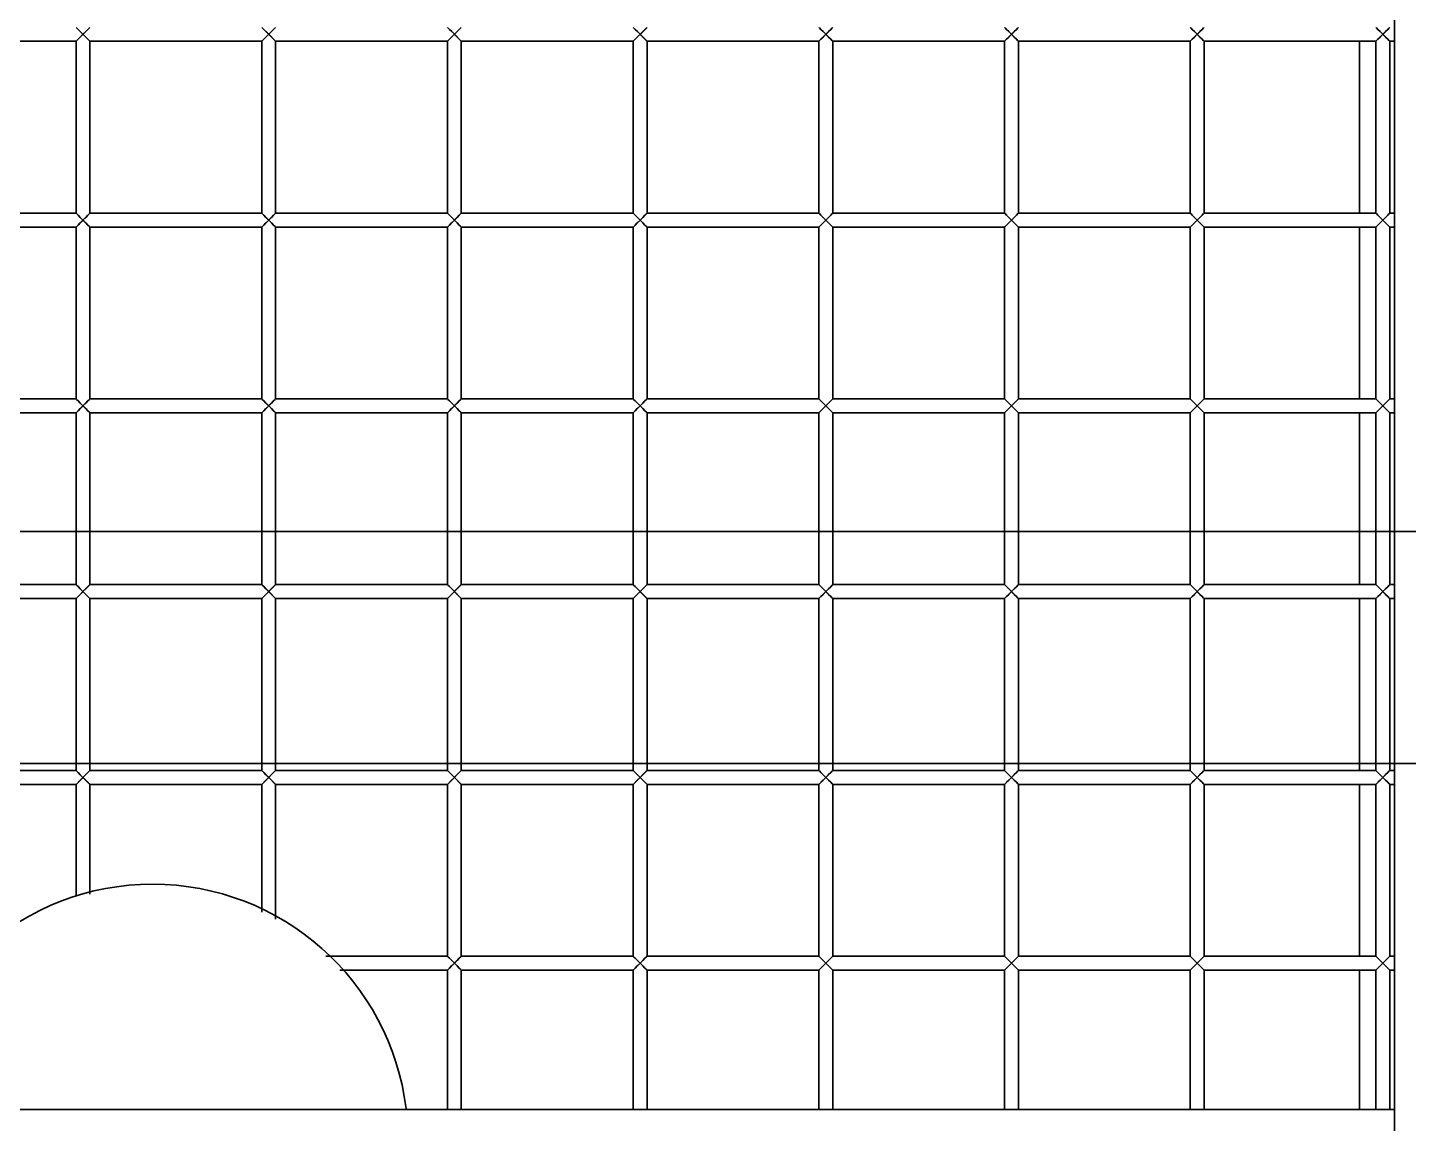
# Model space of a CAD drawing. Header units: millimetres. Extents: x 32496 to 166256, y 3504 to 23939.
# Drawn here: x 70086.1 to 70383.5, y 12553.7 to 12789.6 of the extents above; entities that cross this region are included whole.
import ezdxf

# ---------------------------------------------------------------- set-up
doc = ezdxf.new("R2010")
doc.units = ezdxf.units.MM
doc.layers.get('0').update_dxf_attribs({"lineweight": 35})

# ---------------------------------------------------------------- blocks, each defined once
blk = doc.blocks.new('DRGTJHYTHRTTR')
at = {"color": 7, "linetype": 'Continuous'}
for p, q in [((53199.04, -50285.69), (51844.04, -50285.69)), ((53199.04, -50335.69), (51844.04, -50335.69))]:
    blk.add_line(p, q, dxfattribs=at)
blk = doc.blocks.new('8-1250')
at = {"linetype": 'Continuous'}
for p, q in [((-2665.63, -33789.43), (-2665.63, -34414.79)), ((-2949.63, -34181.79), (-2948.13, -34183.29)), ((-2949.63, -34184.79), (-2946.63, -34181.79)), ((-2909.63, -34181.79), (-2908.13, -34183.29)), ((-2909.63, -34184.79), (-2906.63, -34181.79)), ((-2869.63, -34181.79), (-2868.13, -34183.29)), ((-2869.63, -34184.79), (-2866.63, -34181.79)), ((-2829.63, -34181.79), (-2828.13, -34183.29)), ((-2829.63, -34184.79), (-2826.63, -34181.79)), ((-2789.63, -34181.79), (-2788.13, -34183.29)), ((-2789.63, -34184.79), (-2786.63, -34181.79)), ((-2749.63, -34181.79), (-2748.13, -34183.29)), ((-2749.63, -34184.79), (-2746.63, -34181.79)), ((-2709.63, -34181.79), (-2708.13, -34183.29)), ((-2709.63, -34184.79), (-2706.63, -34181.79)), ((-2669.63, -34181.79), (-2668.13, -34183.29)), ((-2669.63, -34184.79), (-2666.63, -34181.79)), ((-2986.63, -34184.79), (-2949.63, -34184.79)), ((-2949.63, -34184.79), (-2949.63, -34221.79)), ((-2946.63, -34184.79), (-2948.13, -34183.29)), ((-2946.63, -34184.79), (-2946.63, -34221.79)), ((-2946.63, -34184.79), (-2909.63, -34184.79)), ((-2909.63, -34184.79), (-2909.63, -34221.79)), ((-2906.63, -34184.79), (-2908.13, -34183.29)), ((-2906.63, -34184.79), (-2906.63, -34221.79)), ((-2906.63, -34184.79), (-2869.63, -34184.79)), ((-2869.63, -34184.79), (-2869.63, -34221.79)), ((-2866.63, -34184.79), (-2868.13, -34183.29)), ((-2866.63, -34184.79), (-2866.63, -34221.79)), ((-2866.63, -34184.79), (-2829.63, -34184.79)), ((-2829.63, -34184.79), (-2829.63, -34221.79)), ((-2826.63, -34184.79), (-2828.13, -34183.29)), ((-2826.63, -34184.79), (-2826.63, -34221.79)), ((-2826.63, -34184.79), (-2789.63, -34184.79)), ((-2789.63, -34184.79), (-2789.63, -34221.79)), ((-2786.63, -34184.79), (-2788.13, -34183.29)), ((-2786.63, -34184.79), (-2786.63, -34221.79)), ((-2786.63, -34184.79), (-2749.63, -34184.79)), ((-2749.63, -34184.79), (-2749.63, -34221.79)), ((-2746.63, -34184.79), (-2748.13, -34183.29)), ((-2746.63, -34184.79), (-2746.63, -34221.79)), ((-2746.63, -34184.79), (-2709.63, -34184.79)), ((-2709.63, -34184.79), (-2709.63, -34221.79)), ((-2706.63, -34184.79), (-2708.13, -34183.29)), ((-2706.63, -34184.79), (-2706.63, -34221.79)), ((-2706.63, -34184.79), (-2669.63, -34184.79)), ((-2673.13, -34221.79), (-2673.13, -34184.79)), ((-2669.63, -34184.79), (-2669.63, -34221.79)), ((-2666.63, -34184.79), (-2668.13, -34183.29)), ((-2666.63, -34184.79), (-2666.63, -34221.79)), ((-2666.63, -34184.79), (-2665.63, -34184.79)), ((-2986.63, -34221.79), (-2949.63, -34221.79)), ((-2949.63, -34221.79), (-2948.13, -34223.29)), ((-2949.63, -34224.79), (-2946.63, -34221.79)), ((-2946.63, -34221.79), (-2909.63, -34221.79)), ((-2909.63, -34221.79), (-2908.13, -34223.29)), ((-2909.63, -34224.79), (-2906.63, -34221.79)), ((-2906.63, -34221.79), (-2869.63, -34221.79)), ((-2869.63, -34221.79), (-2868.13, -34223.29)), ((-2869.63, -34224.79), (-2866.63, -34221.79)), ((-2866.63, -34221.79), (-2829.63, -34221.79)), ((-2829.63, -34221.79), (-2828.13, -34223.29)), ((-2829.63, -34224.79), (-2826.63, -34221.79)), ((-2826.63, -34221.79), (-2789.63, -34221.79)), ((-2789.63, -34221.79), (-2788.13, -34223.29)), ((-2789.63, -34224.79), (-2786.63, -34221.79)), ((-2786.63, -34221.79), (-2749.63, -34221.79)), ((-2749.63, -34221.79), (-2748.13, -34223.29)), ((-2749.63, -34224.79), (-2746.63, -34221.79)), ((-2746.63, -34221.79), (-2709.63, -34221.79)), ((-2709.63, -34221.79), (-2708.13, -34223.29)), ((-2709.63, -34224.79), (-2706.63, -34221.79)), ((-2706.63, -34221.79), (-2669.63, -34221.79)), ((-2669.63, -34221.79), (-2668.13, -34223.29)), ((-2669.63, -34224.79), (-2666.63, -34221.79)), ((-2666.63, -34221.79), (-2665.63, -34221.79)), ((-2986.63, -34224.79), (-2949.63, -34224.79)), ((-2949.63, -34224.79), (-2949.63, -34261.79)), ((-2946.63, -34224.79), (-2948.13, -34223.29)), ((-2946.63, -34224.79), (-2946.63, -34261.79)), ((-2946.63, -34224.79), (-2909.63, -34224.79)), ((-2909.63, -34224.79), (-2909.63, -34261.79)), ((-2906.63, -34224.79), (-2908.13, -34223.29)), ((-2906.63, -34224.79), (-2906.63, -34261.79)), ((-2906.63, -34224.79), (-2869.63, -34224.79)), ((-2869.63, -34224.79), (-2869.63, -34261.79)), ((-2866.63, -34224.79), (-2868.13, -34223.29)), ((-2866.63, -34224.79), (-2866.63, -34261.79)), ((-2866.63, -34224.79), (-2829.63, -34224.79)), ((-2829.63, -34224.79), (-2829.63, -34261.79)), ((-2826.63, -34224.79), (-2828.13, -34223.29)), ((-2826.63, -34224.79), (-2826.63, -34261.79)), ((-2826.63, -34224.79), (-2789.63, -34224.79)), ((-2789.63, -34224.79), (-2789.63, -34261.79)), ((-2786.63, -34224.79), (-2788.13, -34223.29)), ((-2786.63, -34224.79), (-2786.63, -34261.79)), ((-2786.63, -34224.79), (-2749.63, -34224.79)), ((-2749.63, -34224.79), (-2749.63, -34261.79)), ((-2746.63, -34224.79), (-2748.13, -34223.29)), ((-2746.63, -34224.79), (-2746.63, -34261.79)), ((-2746.63, -34224.79), (-2709.63, -34224.79)), ((-2709.63, -34224.79), (-2709.63, -34261.79)), ((-2706.63, -34224.79), (-2708.13, -34223.29)), ((-2706.63, -34224.79), (-2706.63, -34261.79)), ((-2706.63, -34224.79), (-2669.63, -34224.79)), ((-2673.13, -34261.79), (-2673.13, -34224.79)), ((-2669.63, -34224.79), (-2669.63, -34261.79)), ((-2666.63, -34224.79), (-2668.13, -34223.29)), ((-2666.63, -34224.79), (-2666.63, -34261.79)), ((-2666.63, -34224.79), (-2665.63, -34224.79)), ((-2986.63, -34261.79), (-2949.63, -34261.79)), ((-2949.63, -34261.79), (-2948.13, -34263.29)), ((-2949.63, -34264.79), (-2946.63, -34261.79)), ((-2946.63, -34264.79), (-2948.13, -34263.29)), ((-2946.63, -34261.79), (-2909.63, -34261.79)), ((-2909.63, -34261.79), (-2908.13, -34263.29)), ((-2909.63, -34264.79), (-2906.63, -34261.79)), ((-2906.63, -34264.79), (-2908.13, -34263.29)), ((-2906.63, -34261.79), (-2869.63, -34261.79)), ((-2869.63, -34261.79), (-2868.13, -34263.29)), ((-2869.63, -34264.79), (-2866.63, -34261.79)), ((-2866.63, -34264.79), (-2868.13, -34263.29)), ((-2866.63, -34261.79), (-2829.63, -34261.79)), ((-2829.63, -34261.79), (-2828.13, -34263.29)), ((-2829.63, -34264.79), (-2826.63, -34261.79)), ((-2826.63, -34264.79), (-2828.13, -34263.29)), ((-2826.63, -34261.79), (-2789.63, -34261.79)), ((-2789.63, -34261.79), (-2788.13, -34263.29)), ((-2789.63, -34264.79), (-2786.63, -34261.79)), ((-2786.63, -34264.79), (-2788.13, -34263.29)), ((-2786.63, -34261.79), (-2749.63, -34261.79)), ((-2749.63, -34261.79), (-2748.13, -34263.29)), ((-2749.63, -34264.79), (-2746.63, -34261.79)), ((-2746.63, -34264.79), (-2748.13, -34263.29)), ((-2746.63, -34261.79), (-2709.63, -34261.79)), ((-2709.63, -34261.79), (-2708.13, -34263.29)), ((-2709.63, -34264.79), (-2706.63, -34261.79)), ((-2706.63, -34264.79), (-2708.13, -34263.29)), ((-2706.63, -34261.79), (-2669.63, -34261.79)), ((-2669.63, -34261.79), (-2666.63, -34264.79)), ((-2669.63, -34264.79), (-2666.63, -34261.79)), ((-2666.63, -34261.79), (-2665.63, -34261.79)), ((-2986.63, -34264.79), (-2949.63, -34264.79)), ((-2949.63, -34264.79), (-2949.63, -34301.79)), ((-2946.63, -34264.79), (-2946.63, -34301.79)), ((-2946.63, -34264.79), (-2909.63, -34264.79)), ((-2909.63, -34264.79), (-2909.63, -34301.79)), ((-2906.63, -34264.79), (-2906.63, -34301.79)), ((-2906.63, -34264.79), (-2869.63, -34264.79)), ((-2869.63, -34264.79), (-2869.63, -34301.79)), ((-2866.63, -34264.79), (-2866.63, -34301.79)), ((-2866.63, -34264.79), (-2829.63, -34264.79)), ((-2829.63, -34264.79), (-2829.63, -34301.79)), ((-2826.63, -34264.79), (-2826.63, -34301.79)), ((-2826.63, -34264.79), (-2789.63, -34264.79)), ((-2789.63, -34264.79), (-2789.63, -34301.79)), ((-2786.63, -34264.79), (-2786.63, -34301.79)), ((-2786.63, -34264.79), (-2749.63, -34264.79)), ((-2749.63, -34264.79), (-2749.63, -34301.79)), ((-2746.63, -34264.79), (-2746.63, -34301.79)), ((-2746.63, -34264.79), (-2709.63, -34264.79)), ((-2709.63, -34264.79), (-2709.63, -34301.79)), ((-2706.63, -34264.79), (-2706.63, -34301.79)), ((-2706.63, -34264.79), (-2669.63, -34264.79)), ((-2673.13, -34301.79), (-2673.13, -34264.79)), ((-2669.63, -34264.79), (-2669.63, -34301.79)), ((-2666.63, -34264.79), (-2666.63, -34301.79)), ((-2666.63, -34264.79), (-2665.63, -34264.79)), ((-2986.63, -34301.79), (-2949.63, -34301.79)), ((-2949.63, -34301.79), (-2948.13, -34303.29)), ((-2949.63, -34304.79), (-2946.63, -34301.79)), ((-2946.63, -34301.79), (-2909.63, -34301.79)), ((-2909.63, -34301.79), (-2908.13, -34303.29)), ((-2909.63, -34304.79), (-2906.63, -34301.79)), ((-2906.63, -34301.79), (-2869.63, -34301.79)), ((-2869.63, -34301.79), (-2868.13, -34303.29)), ((-2869.63, -34304.79), (-2866.63, -34301.79)), ((-2866.63, -34301.79), (-2829.63, -34301.79)), ((-2829.63, -34301.79), (-2828.13, -34303.29)), ((-2829.63, -34304.79), (-2826.63, -34301.79)), ((-2826.63, -34301.79), (-2789.63, -34301.79)), ((-2789.63, -34301.79), (-2788.13, -34303.29)), ((-2789.63, -34304.79), (-2786.63, -34301.79)), ((-2786.63, -34301.79), (-2749.63, -34301.79)), ((-2749.63, -34301.79), (-2748.13, -34303.29)), ((-2749.63, -34304.79), (-2746.63, -34301.79)), ((-2746.63, -34301.79), (-2709.63, -34301.79)), ((-2709.63, -34301.79), (-2706.63, -34304.79)), ((-2709.63, -34304.79), (-2706.63, -34301.79)), ((-2706.63, -34301.79), (-2669.63, -34301.79)), ((-2669.63, -34301.79), (-2666.63, -34304.79)), ((-2669.63, -34304.79), (-2666.63, -34301.79)), ((-2666.63, -34301.79), (-2665.63, -34301.79)), ((-2986.63, -34304.79), (-2949.63, -34304.79)), ((-2949.63, -34304.79), (-2949.63, -34341.79)), ((-2946.63, -34304.79), (-2948.13, -34303.29)), ((-2946.63, -34304.79), (-2946.63, -34341.79)), ((-2946.63, -34304.79), (-2909.63, -34304.79)), ((-2909.63, -34304.79), (-2909.63, -34341.79)), ((-2906.63, -34304.79), (-2908.13, -34303.29)), ((-2906.63, -34304.79), (-2906.63, -34341.79)), ((-2906.63, -34304.79), (-2869.63, -34304.79)), ((-2869.63, -34304.79), (-2869.63, -34341.79)), ((-2866.63, -34304.79), (-2868.13, -34303.29)), ((-2866.63, -34304.79), (-2866.63, -34341.79)), ((-2866.63, -34304.79), (-2829.63, -34304.79)), ((-2829.63, -34304.79), (-2829.63, -34341.79)), ((-2826.63, -34304.79), (-2828.13, -34303.29)), ((-2826.63, -34304.79), (-2826.63, -34341.79)), ((-2826.63, -34304.79), (-2789.63, -34304.79)), ((-2789.63, -34304.79), (-2789.63, -34341.79)), ((-2786.63, -34304.79), (-2788.13, -34303.29)), ((-2786.63, -34304.79), (-2786.63, -34341.79)), ((-2786.63, -34304.79), (-2749.63, -34304.79)), ((-2749.63, -34304.79), (-2749.63, -34341.79)), ((-2746.63, -34304.79), (-2748.13, -34303.29)), ((-2746.63, -34304.79), (-2746.63, -34341.79)), ((-2746.63, -34304.79), (-2709.63, -34304.79)), ((-2709.63, -34304.79), (-2709.63, -34341.79)), ((-2706.63, -34304.79), (-2706.63, -34341.79)), ((-2706.63, -34304.79), (-2669.63, -34304.79)), ((-2673.13, -34341.79), (-2673.13, -34304.79)), ((-2669.63, -34304.79), (-2669.63, -34341.79)), ((-2666.63, -34304.79), (-2666.63, -34341.79)), ((-2666.63, -34304.79), (-2665.63, -34304.79)), ((-2986.63, -34341.79), (-2949.63, -34341.79)), ((-2949.63, -34341.79), (-2948.13, -34343.29)), ((-2949.63, -34344.79), (-2946.63, -34341.79)), ((-2946.63, -34344.79), (-2948.13, -34343.29)), ((-2946.63, -34341.79), (-2909.63, -34341.79)), ((-2909.63, -34341.79), (-2908.13, -34343.29)), ((-2909.63, -34344.79), (-2906.63, -34341.79)), ((-2906.63, -34344.79), (-2908.13, -34343.29)), ((-2906.63, -34341.79), (-2869.63, -34341.79)), ((-2869.63, -34341.79), (-2868.13, -34343.29)), ((-2869.63, -34344.79), (-2866.63, -34341.79)), ((-2866.63, -34344.79), (-2868.13, -34343.29)), ((-2866.63, -34341.79), (-2829.63, -34341.79)), ((-2829.63, -34341.79), (-2828.13, -34343.29)), ((-2829.63, -34344.79), (-2826.63, -34341.79)), ((-2826.63, -34344.79), (-2828.13, -34343.29)), ((-2826.63, -34341.79), (-2789.63, -34341.79)), ((-2789.63, -34341.79), (-2788.13, -34343.29)), ((-2789.63, -34344.79), (-2786.63, -34341.79)), ((-2786.63, -34344.79), (-2788.13, -34343.29)), ((-2786.63, -34341.79), (-2749.63, -34341.79)), ((-2749.63, -34341.79), (-2746.63, -34344.79)), ((-2749.63, -34344.79), (-2746.63, -34341.79)), ((-2746.63, -34341.79), (-2709.63, -34341.79)), ((-2709.63, -34341.79), (-2706.63, -34344.79)), ((-2709.63, -34344.79), (-2706.63, -34341.79)), ((-2706.63, -34341.79), (-2669.63, -34341.79)), ((-2669.63, -34341.79), (-2666.63, -34344.79)), ((-2669.63, -34344.79), (-2666.63, -34341.79)), ((-2666.63, -34341.79), (-2665.63, -34341.79)), ((-2986.63, -34344.79), (-2949.63, -34344.79)), ((-2949.63, -34344.79), (-2949.63, -34368.96)), ((-2946.63, -34344.79), (-2946.63, -34368.46)), ((-2946.63, -34344.79), (-2909.63, -34344.79)), ((-2909.63, -34344.79), (-2909.63, -34372.31)), ((-2906.63, -34344.79), (-2906.63, -34373.81)), ((-2906.63, -34344.79), (-2869.63, -34344.79)), ((-2869.63, -34344.79), (-2869.63, -34381.79)), ((-2866.63, -34344.79), (-2866.63, -34381.79)), ((-2866.63, -34344.79), (-2829.63, -34344.79)), ((-2829.63, -34344.79), (-2829.63, -34381.79)), ((-2826.63, -34344.79), (-2826.63, -34381.79)), ((-2826.63, -34344.79), (-2789.63, -34344.79)), ((-2789.63, -34344.79), (-2789.63, -34381.79)), ((-2786.63, -34344.79), (-2786.63, -34381.79)), ((-2786.63, -34344.79), (-2749.63, -34344.79)), ((-2749.63, -34344.79), (-2749.63, -34381.79)), ((-2746.63, -34344.79), (-2746.63, -34381.79)), ((-2746.63, -34344.79), (-2709.63, -34344.79)), ((-2709.63, -34344.79), (-2709.63, -34381.79)), ((-2706.63, -34344.79), (-2706.63, -34381.79)), ((-2706.63, -34344.79), (-2669.63, -34344.79)), ((-2673.13, -34381.79), (-2673.13, -34344.79)), ((-2669.63, -34344.79), (-2669.63, -34381.79)), ((-2666.63, -34344.79), (-2666.63, -34381.79)), ((-2666.63, -34344.79), (-2665.63, -34344.79)), ((-2895.84, -34381.79), (-2869.63, -34381.79)), ((-2869.63, -34381.79), (-2868.13, -34383.29)), ((-2869.63, -34384.79), (-2866.63, -34381.79)), ((-2866.63, -34381.79), (-2829.63, -34381.79)), ((-2829.63, -34381.79), (-2828.13, -34383.29)), ((-2829.63, -34384.79), (-2826.63, -34381.79)), ((-2826.63, -34381.79), (-2789.63, -34381.79)), ((-2789.63, -34381.79), (-2786.63, -34384.79)), ((-2789.63, -34384.79), (-2786.63, -34381.79)), ((-2786.63, -34381.79), (-2749.63, -34381.79)), ((-2749.63, -34381.79), (-2746.63, -34384.79)), ((-2749.63, -34384.79), (-2746.63, -34381.79)), ((-2746.63, -34381.79), (-2709.63, -34381.79)), ((-2709.63, -34381.79), (-2706.63, -34384.79)), ((-2709.63, -34384.79), (-2706.63, -34381.79)), ((-2706.63, -34381.79), (-2669.63, -34381.79)), ((-2669.63, -34381.79), (-2666.63, -34384.79)), ((-2669.63, -34384.79), (-2666.63, -34381.79)), ((-2666.63, -34381.79), (-2665.63, -34381.79)), ((-2892.81, -34384.79), (-2869.63, -34384.79)), ((-2869.63, -34384.79), (-2869.63, -34414.79)), ((-2866.63, -34384.79), (-2868.13, -34383.29)), ((-2866.63, -34384.79), (-2866.63, -34414.79)), ((-2866.63, -34384.79), (-2829.63, -34384.79)), ((-2829.63, -34384.79), (-2829.63, -34414.79)), ((-2826.63, -34384.79), (-2828.13, -34383.29)), ((-2826.63, -34384.79), (-2826.63, -34414.79)), ((-2826.63, -34384.79), (-2789.63, -34384.79)), ((-2789.63, -34384.79), (-2789.63, -34414.79)), ((-2786.63, -34384.79), (-2786.63, -34414.79)), ((-2786.63, -34384.79), (-2749.63, -34384.79)), ((-2749.63, -34384.79), (-2749.63, -34414.79)), ((-2746.63, -34384.79), (-2746.63, -34414.79)), ((-2746.63, -34384.79), (-2709.63, -34384.79)), ((-2709.63, -34384.79), (-2709.63, -34414.79)), ((-2706.63, -34384.79), (-2706.63, -34414.79)), ((-2706.63, -34384.79), (-2669.63, -34384.79)), ((-2673.13, -34414.79), (-2673.13, -34384.79)), ((-2669.63, -34384.79), (-2669.63, -34414.79)), ((-2666.63, -34384.79), (-2666.63, -34414.79)), ((-2666.63, -34384.79), (-2665.63, -34384.79)), ((-2665.63, -34414.79), (-3291.63, -34414.79)), ((-2665.63, -34434.15), (-2665.63, -34414.79))]:
    blk.add_line(p, q, dxfattribs=at)
for points in [[(-2949.51, -34181.9), (-2949.2, -34182.22), (-2948.71, -34182.71), (-2947.54, -34183.88)], [(-2948.13, -34183.29), (-2947.54, -34182.7), (-2947.07, -34182.23), (-2946.74, -34181.9)], [(-2909.51, -34181.9), (-2909.2, -34182.22), (-2908.71, -34182.71), (-2907.54, -34183.88)], [(-2908.13, -34183.29), (-2907.54, -34182.7), (-2907.07, -34182.23), (-2906.74, -34181.9)], [(-2869.51, -34181.9), (-2869.2, -34182.22), (-2868.71, -34182.71), (-2867.54, -34183.88)], [(-2868.13, -34183.29), (-2867.54, -34182.7), (-2867.07, -34182.23), (-2866.74, -34181.9)], [(-2829.51, -34181.9), (-2829.2, -34182.22), (-2828.71, -34182.71), (-2827.54, -34183.88)], [(-2828.13, -34183.29), (-2827.54, -34182.7), (-2827.07, -34182.23), (-2826.74, -34181.9)], [(-2789.51, -34181.9), (-2789.2, -34182.22), (-2788.71, -34182.71), (-2787.54, -34183.88)], [(-2788.13, -34183.29), (-2787.54, -34182.7), (-2787.07, -34182.23), (-2786.74, -34181.9)], [(-2749.51, -34181.9), (-2749.2, -34182.22), (-2748.71, -34182.71), (-2747.54, -34183.88)], [(-2748.13, -34183.29), (-2747.54, -34182.7), (-2747.07, -34182.23), (-2746.74, -34181.9)], [(-2709.51, -34181.9), (-2709.2, -34182.22), (-2708.71, -34182.71), (-2707.54, -34183.88)], [(-2708.13, -34183.29), (-2707.54, -34182.7), (-2707.07, -34182.23), (-2706.74, -34181.9)], [(-2669.51, -34181.9), (-2669.2, -34182.22), (-2668.71, -34182.71), (-2667.54, -34183.88)], [(-2668.13, -34183.29), (-2667.54, -34182.7), (-2667.07, -34182.23), (-2666.74, -34181.9)], [(-2948.13, -34183.29), (-2948.72, -34183.88), (-2949.19, -34184.35)], [(-2946.74, -34184.67), (-2947.07, -34184.35), (-2947.54, -34183.88)], [(-2908.13, -34183.29), (-2908.72, -34183.88), (-2909.19, -34184.35)], [(-2906.74, -34184.67), (-2907.07, -34184.35), (-2907.54, -34183.88)], [(-2868.13, -34183.29), (-2868.72, -34183.88), (-2869.19, -34184.35)], [(-2866.74, -34184.67), (-2867.07, -34184.35), (-2867.54, -34183.88)], [(-2828.13, -34183.29), (-2828.72, -34183.88), (-2829.19, -34184.35)], [(-2826.74, -34184.67), (-2827.07, -34184.35), (-2827.54, -34183.88)], [(-2788.13, -34183.29), (-2788.72, -34183.88), (-2789.19, -34184.35)], [(-2786.74, -34184.67), (-2787.07, -34184.35), (-2787.54, -34183.88)], [(-2748.13, -34183.29), (-2748.72, -34183.88), (-2749.19, -34184.35)], [(-2746.74, -34184.67), (-2747.07, -34184.35), (-2747.54, -34183.88)], [(-2708.13, -34183.29), (-2708.72, -34183.88), (-2709.19, -34184.35)], [(-2706.74, -34184.67), (-2707.07, -34184.35), (-2707.54, -34183.88)], [(-2668.13, -34183.29), (-2668.72, -34183.88), (-2669.19, -34184.35)], [(-2666.74, -34184.67), (-2667.07, -34184.35), (-2667.54, -34183.88)], [(-2949.51, -34221.9), (-2949.2, -34222.22), (-2948.71, -34222.71), (-2947.54, -34223.88)], [(-2948.13, -34223.29), (-2947.54, -34222.7), (-2947.07, -34222.23), (-2946.74, -34221.9)], [(-2909.51, -34221.9), (-2909.2, -34222.22), (-2908.71, -34222.71), (-2907.54, -34223.88)], [(-2908.13, -34223.29), (-2907.54, -34222.7), (-2907.07, -34222.23), (-2906.74, -34221.9)], [(-2869.51, -34221.9), (-2869.2, -34222.22), (-2868.71, -34222.71), (-2867.54, -34223.88)], [(-2868.13, -34223.29), (-2867.54, -34222.7), (-2867.07, -34222.23), (-2866.74, -34221.9)], [(-2829.51, -34221.9), (-2829.2, -34222.22), (-2828.71, -34222.71), (-2827.54, -34223.88)], [(-2828.13, -34223.29), (-2827.54, -34222.7), (-2827.07, -34222.23), (-2826.74, -34221.9)], [(-2789.51, -34221.9), (-2789.2, -34222.22), (-2788.71, -34222.71), (-2787.54, -34223.88)], [(-2788.13, -34223.29), (-2787.54, -34222.7), (-2787.07, -34222.23), (-2786.74, -34221.9)], [(-2749.51, -34221.9), (-2749.2, -34222.22), (-2748.71, -34222.71), (-2747.54, -34223.88)], [(-2748.13, -34223.29), (-2747.54, -34222.7), (-2747.07, -34222.23), (-2746.74, -34221.9)], [(-2709.51, -34221.9), (-2709.2, -34222.22), (-2708.71, -34222.71), (-2707.54, -34223.88)], [(-2708.13, -34223.29), (-2707.54, -34222.7), (-2707.07, -34222.23), (-2706.74, -34221.9)], [(-2669.51, -34221.9), (-2669.2, -34222.22), (-2668.71, -34222.71), (-2667.54, -34223.88)], [(-2668.13, -34223.29), (-2667.54, -34222.7), (-2667.07, -34222.23), (-2666.74, -34221.9)], [(-2948.13, -34223.29), (-2948.72, -34223.88), (-2949.19, -34224.35)], [(-2946.74, -34224.67), (-2947.07, -34224.35), (-2947.54, -34223.88)], [(-2908.13, -34223.29), (-2908.72, -34223.88), (-2909.19, -34224.35)], [(-2906.74, -34224.67), (-2907.07, -34224.35), (-2907.54, -34223.88)], [(-2868.13, -34223.29), (-2868.72, -34223.88), (-2869.19, -34224.35)], [(-2866.74, -34224.67), (-2867.07, -34224.35), (-2867.54, -34223.88)], [(-2828.13, -34223.29), (-2828.72, -34223.88), (-2829.19, -34224.35)], [(-2826.74, -34224.67), (-2827.07, -34224.35), (-2827.54, -34223.88)], [(-2788.13, -34223.29), (-2788.72, -34223.88), (-2789.19, -34224.35)], [(-2786.74, -34224.67), (-2787.07, -34224.35), (-2787.54, -34223.88)], [(-2748.13, -34223.29), (-2748.72, -34223.88), (-2749.19, -34224.35)], [(-2746.74, -34224.67), (-2747.07, -34224.35), (-2747.54, -34223.88)], [(-2708.13, -34223.29), (-2708.72, -34223.88), (-2709.19, -34224.35)], [(-2706.74, -34224.67), (-2707.07, -34224.35), (-2707.54, -34223.88)], [(-2668.13, -34223.29), (-2668.72, -34223.88), (-2669.19, -34224.35)], [(-2666.74, -34224.67), (-2667.07, -34224.35), (-2667.54, -34223.88)], [(-2949.51, -34261.9), (-2949.2, -34262.22), (-2948.71, -34262.71), (-2947.54, -34263.88)], [(-2948.13, -34263.29), (-2948.72, -34263.88), (-2949.19, -34264.35)], [(-2948.13, -34263.29), (-2947.54, -34262.7), (-2947.07, -34262.23), (-2946.74, -34261.9)], [(-2909.51, -34261.9), (-2909.2, -34262.22), (-2908.71, -34262.71), (-2907.54, -34263.88)], [(-2908.13, -34263.29), (-2908.72, -34263.88), (-2909.19, -34264.35)], [(-2908.13, -34263.29), (-2907.54, -34262.7), (-2907.07, -34262.23), (-2906.74, -34261.9)], [(-2869.51, -34261.9), (-2869.2, -34262.22), (-2868.71, -34262.71), (-2867.54, -34263.88)], [(-2868.13, -34263.29), (-2868.72, -34263.88), (-2869.19, -34264.35)], [(-2868.13, -34263.29), (-2867.54, -34262.7), (-2867.07, -34262.23), (-2866.74, -34261.9)], [(-2829.51, -34261.9), (-2829.2, -34262.22), (-2828.71, -34262.71), (-2827.54, -34263.88)], [(-2828.13, -34263.29), (-2828.72, -34263.88), (-2829.19, -34264.35)], [(-2828.13, -34263.29), (-2827.54, -34262.7), (-2827.07, -34262.23), (-2826.74, -34261.9)], [(-2789.51, -34261.9), (-2789.2, -34262.22), (-2788.71, -34262.71), (-2787.54, -34263.88)], [(-2788.13, -34263.29), (-2788.72, -34263.88), (-2789.19, -34264.35)], [(-2788.13, -34263.29), (-2787.54, -34262.7), (-2787.07, -34262.23), (-2786.74, -34261.9)], [(-2749.51, -34261.9), (-2749.2, -34262.22), (-2748.71, -34262.71), (-2747.54, -34263.88)], [(-2748.13, -34263.29), (-2748.72, -34263.88), (-2749.19, -34264.35)], [(-2748.13, -34263.29), (-2747.54, -34262.7), (-2747.07, -34262.23), (-2746.74, -34261.9)], [(-2709.51, -34261.9), (-2709.2, -34262.22), (-2708.71, -34262.71), (-2707.54, -34263.88)], [(-2708.13, -34263.29), (-2708.72, -34263.88), (-2709.19, -34264.35)], [(-2708.13, -34263.29), (-2707.54, -34262.7), (-2707.07, -34262.23), (-2706.74, -34261.9)], [(-2669.63, -34261.79), (-2669.2, -34262.22), (-2668.71, -34262.71), (-2667.54, -34263.88)], [(-2668.13, -34263.29), (-2668.72, -34263.88), (-2669.19, -34264.35)], [(-2668.13, -34263.29), (-2667.54, -34262.7), (-2667.07, -34262.23), (-2666.74, -34261.9)], [(-2946.74, -34264.67), (-2947.07, -34264.35), (-2947.54, -34263.88)], [(-2906.74, -34264.67), (-2907.07, -34264.35), (-2907.54, -34263.88)], [(-2866.74, -34264.67), (-2867.07, -34264.35), (-2867.54, -34263.88)], [(-2826.74, -34264.67), (-2827.07, -34264.35), (-2827.54, -34263.88)], [(-2786.74, -34264.67), (-2787.07, -34264.35), (-2787.54, -34263.88)], [(-2746.74, -34264.67), (-2747.07, -34264.35), (-2747.54, -34263.88)], [(-2706.74, -34264.67), (-2707.07, -34264.35), (-2707.54, -34263.88)], [(-2666.74, -34264.67), (-2667.07, -34264.35), (-2667.54, -34263.88)], [(-2949.51, -34301.9), (-2949.2, -34302.22), (-2948.71, -34302.71), (-2947.54, -34303.88)], [(-2948.13, -34303.29), (-2947.54, -34302.7), (-2947.07, -34302.23), (-2946.74, -34301.9)], [(-2909.51, -34301.9), (-2909.2, -34302.22), (-2908.71, -34302.71), (-2907.54, -34303.88)], [(-2908.13, -34303.29), (-2907.54, -34302.7), (-2907.07, -34302.23), (-2906.74, -34301.9)], [(-2869.51, -34301.9), (-2869.2, -34302.22), (-2868.71, -34302.71), (-2867.54, -34303.88)], [(-2868.13, -34303.29), (-2867.54, -34302.7), (-2867.07, -34302.23), (-2866.74, -34301.9)], [(-2829.51, -34301.9), (-2829.2, -34302.22), (-2828.71, -34302.71), (-2827.54, -34303.88)], [(-2828.13, -34303.29), (-2827.54, -34302.7), (-2827.07, -34302.23), (-2826.74, -34301.9)], [(-2789.51, -34301.9), (-2789.2, -34302.22), (-2788.71, -34302.71), (-2787.54, -34303.88)], [(-2788.13, -34303.29), (-2787.54, -34302.7), (-2787.07, -34302.23), (-2786.74, -34301.9)], [(-2749.51, -34301.9), (-2749.2, -34302.22), (-2748.71, -34302.71), (-2747.54, -34303.88)], [(-2748.13, -34303.29), (-2747.54, -34302.7), (-2747.07, -34302.23), (-2746.74, -34301.9)], [(-2709.63, -34301.79), (-2709.2, -34302.22), (-2708.71, -34302.71), (-2707.54, -34303.88)], [(-2708.13, -34303.29), (-2707.54, -34302.7), (-2707.07, -34302.23), (-2706.74, -34301.9)], [(-2669.63, -34301.79), (-2669.2, -34302.22), (-2668.71, -34302.71), (-2667.54, -34303.88)], [(-2668.13, -34303.29), (-2667.54, -34302.7), (-2667.07, -34302.23), (-2666.74, -34301.9)], [(-2948.13, -34303.29), (-2948.72, -34303.88), (-2949.19, -34304.35)], [(-2946.74, -34304.67), (-2947.07, -34304.35), (-2947.54, -34303.88)], [(-2908.13, -34303.29), (-2908.72, -34303.88), (-2909.19, -34304.35)], [(-2906.74, -34304.67), (-2907.07, -34304.35), (-2907.54, -34303.88)], [(-2868.13, -34303.29), (-2868.72, -34303.88), (-2869.19, -34304.35)], [(-2866.74, -34304.67), (-2867.07, -34304.35), (-2867.54, -34303.88)], [(-2828.13, -34303.29), (-2828.72, -34303.88), (-2829.19, -34304.35)], [(-2826.74, -34304.67), (-2827.07, -34304.35), (-2827.54, -34303.88)], [(-2788.13, -34303.29), (-2788.72, -34303.88), (-2789.19, -34304.35)], [(-2786.74, -34304.67), (-2787.07, -34304.35), (-2787.54, -34303.88)], [(-2748.13, -34303.29), (-2748.72, -34303.88), (-2749.19, -34304.35)], [(-2746.74, -34304.67), (-2747.07, -34304.35), (-2747.54, -34303.88)], [(-2708.13, -34303.29), (-2708.72, -34303.88), (-2709.19, -34304.35)], [(-2706.74, -34304.67), (-2707.07, -34304.35), (-2707.54, -34303.88)], [(-2668.13, -34303.29), (-2668.72, -34303.88), (-2669.19, -34304.35)], [(-2666.74, -34304.67), (-2667.07, -34304.35), (-2667.54, -34303.88)], [(-2949.51, -34341.9), (-2949.2, -34342.22), (-2948.71, -34342.71), (-2947.54, -34343.88)], [(-2948.13, -34343.29), (-2948.72, -34343.88), (-2949.19, -34344.35)], [(-2948.13, -34343.29), (-2947.54, -34342.7), (-2947.07, -34342.23), (-2946.74, -34341.9)], [(-2946.74, -34344.67), (-2947.07, -34344.35), (-2947.54, -34343.88)], [(-2909.51, -34341.9), (-2909.2, -34342.22), (-2908.71, -34342.71), (-2907.54, -34343.88)], [(-2908.13, -34343.29), (-2908.72, -34343.88), (-2909.19, -34344.35)], [(-2908.13, -34343.29), (-2907.54, -34342.7), (-2907.07, -34342.23), (-2906.74, -34341.9)], [(-2906.74, -34344.67), (-2907.07, -34344.35), (-2907.54, -34343.88)], [(-2869.51, -34341.9), (-2869.2, -34342.22), (-2868.71, -34342.71), (-2867.54, -34343.88)], [(-2868.13, -34343.29), (-2868.72, -34343.88), (-2869.19, -34344.35)], [(-2868.13, -34343.29), (-2867.54, -34342.7), (-2867.07, -34342.23), (-2866.74, -34341.9)], [(-2866.74, -34344.67), (-2867.07, -34344.35), (-2867.54, -34343.88)], [(-2829.51, -34341.9), (-2829.2, -34342.22), (-2828.71, -34342.71), (-2827.54, -34343.88)], [(-2828.13, -34343.29), (-2828.72, -34343.88), (-2829.19, -34344.35)], [(-2828.13, -34343.29), (-2827.54, -34342.7), (-2827.07, -34342.23), (-2826.74, -34341.9)], [(-2826.74, -34344.67), (-2827.07, -34344.35), (-2827.54, -34343.88)], [(-2789.51, -34341.9), (-2789.2, -34342.22), (-2788.71, -34342.71), (-2787.54, -34343.88)], [(-2788.13, -34343.29), (-2788.72, -34343.88), (-2789.19, -34344.35)], [(-2788.13, -34343.29), (-2787.54, -34342.7), (-2787.07, -34342.23), (-2786.74, -34341.9)], [(-2786.74, -34344.67), (-2787.07, -34344.35), (-2787.54, -34343.88)], [(-2749.63, -34341.79), (-2749.2, -34342.22), (-2748.71, -34342.71), (-2747.54, -34343.88)], [(-2748.13, -34343.29), (-2748.72, -34343.88), (-2749.19, -34344.35)], [(-2748.13, -34343.29), (-2747.54, -34342.7), (-2747.07, -34342.23), (-2746.74, -34341.9)], [(-2746.74, -34344.67), (-2747.07, -34344.35), (-2747.54, -34343.88)], [(-2709.63, -34341.79), (-2709.2, -34342.22), (-2708.71, -34342.71), (-2707.54, -34343.88)], [(-2708.13, -34343.29), (-2708.72, -34343.88), (-2709.19, -34344.35)], [(-2708.13, -34343.29), (-2707.54, -34342.7), (-2707.07, -34342.23), (-2706.74, -34341.9)], [(-2706.74, -34344.67), (-2707.07, -34344.35), (-2707.54, -34343.88)], [(-2669.63, -34341.79), (-2669.2, -34342.22), (-2668.71, -34342.71), (-2667.54, -34343.88)], [(-2668.13, -34343.29), (-2668.72, -34343.88), (-2669.19, -34344.35)], [(-2668.13, -34343.29), (-2667.54, -34342.7), (-2667.07, -34342.23), (-2666.74, -34341.9)], [(-2666.74, -34344.67), (-2667.07, -34344.35), (-2667.54, -34343.88)], [(-2869.51, -34381.9), (-2869.2, -34382.22), (-2868.71, -34382.71), (-2867.54, -34383.88)], [(-2868.13, -34383.29), (-2867.54, -34382.7), (-2867.07, -34382.23), (-2866.74, -34381.9)], [(-2829.51, -34381.9), (-2829.2, -34382.22), (-2828.71, -34382.71), (-2827.54, -34383.88)], [(-2828.13, -34383.29), (-2827.54, -34382.7), (-2827.07, -34382.23), (-2826.74, -34381.9)], [(-2789.63, -34381.79), (-2789.2, -34382.22), (-2788.71, -34382.71), (-2787.54, -34383.88)], [(-2788.13, -34383.29), (-2787.54, -34382.7), (-2787.07, -34382.23), (-2786.74, -34381.9)], [(-2749.63, -34381.79), (-2749.2, -34382.22), (-2748.71, -34382.71), (-2747.54, -34383.88)], [(-2748.13, -34383.29), (-2747.54, -34382.7), (-2747.07, -34382.23), (-2746.74, -34381.9)], [(-2709.63, -34381.79), (-2709.2, -34382.22), (-2708.71, -34382.71), (-2707.54, -34383.88)], [(-2708.13, -34383.29), (-2707.54, -34382.7), (-2707.07, -34382.23), (-2706.74, -34381.9)], [(-2669.63, -34381.79), (-2669.2, -34382.22), (-2668.71, -34382.71), (-2667.54, -34383.88)], [(-2668.13, -34383.29), (-2667.54, -34382.7), (-2667.07, -34382.23), (-2666.74, -34381.9)], [(-2868.13, -34383.29), (-2868.72, -34383.88), (-2869.19, -34384.35)], [(-2866.74, -34384.67), (-2867.07, -34384.35), (-2867.54, -34383.88)], [(-2828.13, -34383.29), (-2828.72, -34383.88), (-2829.19, -34384.35)], [(-2826.74, -34384.67), (-2827.07, -34384.35), (-2827.54, -34383.88)], [(-2788.13, -34383.29), (-2788.72, -34383.88), (-2789.19, -34384.35)], [(-2786.74, -34384.67), (-2787.07, -34384.35), (-2787.54, -34383.88)], [(-2748.13, -34383.29), (-2748.72, -34383.88), (-2749.19, -34384.35)], [(-2746.74, -34384.67), (-2747.07, -34384.35), (-2747.54, -34383.88)], [(-2708.13, -34383.29), (-2708.72, -34383.88), (-2709.19, -34384.35)], [(-2706.74, -34384.67), (-2707.07, -34384.35), (-2707.54, -34383.88)], [(-2668.13, -34383.29), (-2668.72, -34383.88), (-2669.19, -34384.35)], [(-2666.74, -34384.67), (-2667.07, -34384.35), (-2667.54, -34383.88)]]:
    blk.add_lwpolyline(points, dxfattribs=at)
blk.add_arc((-2933.13, -34421.29), 55, 6.9888, 172.9825, dxfattribs=at)

msp = doc.modelspace()

# ---------------------------------------------------------------- block references
at = {"color": 6}
msp.add_blockref('8-1250', (73046.131, 46971.457), dxfattribs=at)
msp.add_blockref('DRGTJHYTHRTTR', (17920.951, 62966.819))

doc.saveas('drawing.dxf')
